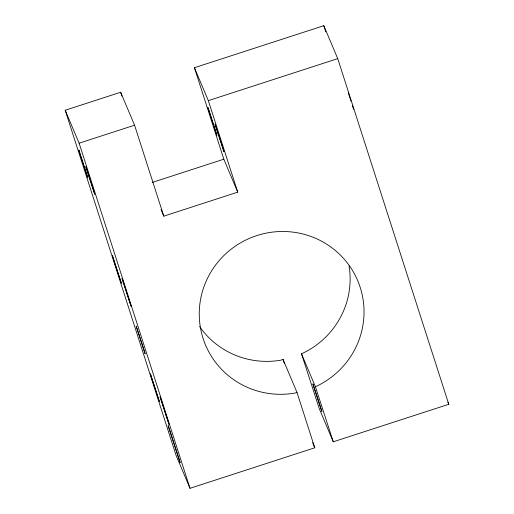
<?xml version="1.0" encoding="UTF-8"?>
<svg xmlns="http://www.w3.org/2000/svg" width="514" height="514" viewBox="0 0 514 514"><rect width="100%" height="100%" fill="white"/><g stroke="black" fill="none" stroke-linecap="round" stroke-linejoin="round"><path stroke-width="0.77" d="M161.017 209.564L163.799 216.15L237.738 192.146L223.828 159.205L194.421 67.707L323.82 25.7L337.73 58.635L448.799 404.287L333.265 441.796L319.355 408.855L301.493 353.812A82.606 81.199 -22.9 0 0 349.07 265.969M199.586 326.557A82.606 81.199 -22.9 0 0 280.888 360.166L283.066 359.459L296.983 392.394L314.78 447.797L190.007 488.3L176.09 455.365L65.201 110.253L120.655 92.25L134.572 125.191L163.799 216.15M194.421 67.707L208.337 100.641L337.73 58.635M65.201 110.253L79.111 143.188L134.572 125.191M152.17 182.47L223.828 159.205M296.983 392.394L294.805 393.101A82.606 81.199 -22.9 0 1 202.362 291.689A82.606 81.199 -22.9 0 1 335.494 250.626A82.606 81.199 -22.9 0 1 315.403 386.746L333.265 441.796M447.874 402.089L448.799 404.287M301.493 353.812L315.403 386.746M312.615 442.67L314.78 447.797M323.82 25.7L325.78 31.804M208.337 100.641L237.738 192.146M283.066 359.459L284.287 363.257M120.655 92.25L121.882 96.073M79.111 143.188L190.007 488.3M348.306 92.886A24.299 0.392 72 0 1 350.021 98.174M350.259 98.919A24.299 0.392 72 0 1 350.978 101.149M352.373 105.537A24.299 0.392 72 0 1 353.548 109.276M136.216 326.146L145.121 353.735L136.216 326.146M215.045 124.144L223.963 151.636L215.045 124.144M85.864 166.793L94.756 194.253L85.864 166.793M112.418 255.644L121.304 283.105L112.418 255.644M150.416 373.89L159.301 401.35L150.416 373.89M312.91 384.022L321.873 411.457L312.91 384.022M168.361 426.08L168.142 425.663L180.157 462.6L168.361 426.08M122.236 278.89L122.036 278.479L131.044 306.203L122.236 278.89M79.002 150.551L78.79 150.101L87.791 177.831L79.002 150.551M208.228 108.261L207.952 107.599L216.914 135.298L208.228 108.261M160.329 397.399L160.053 396.744L169.016 424.442L160.329 397.399"/></g></svg>
